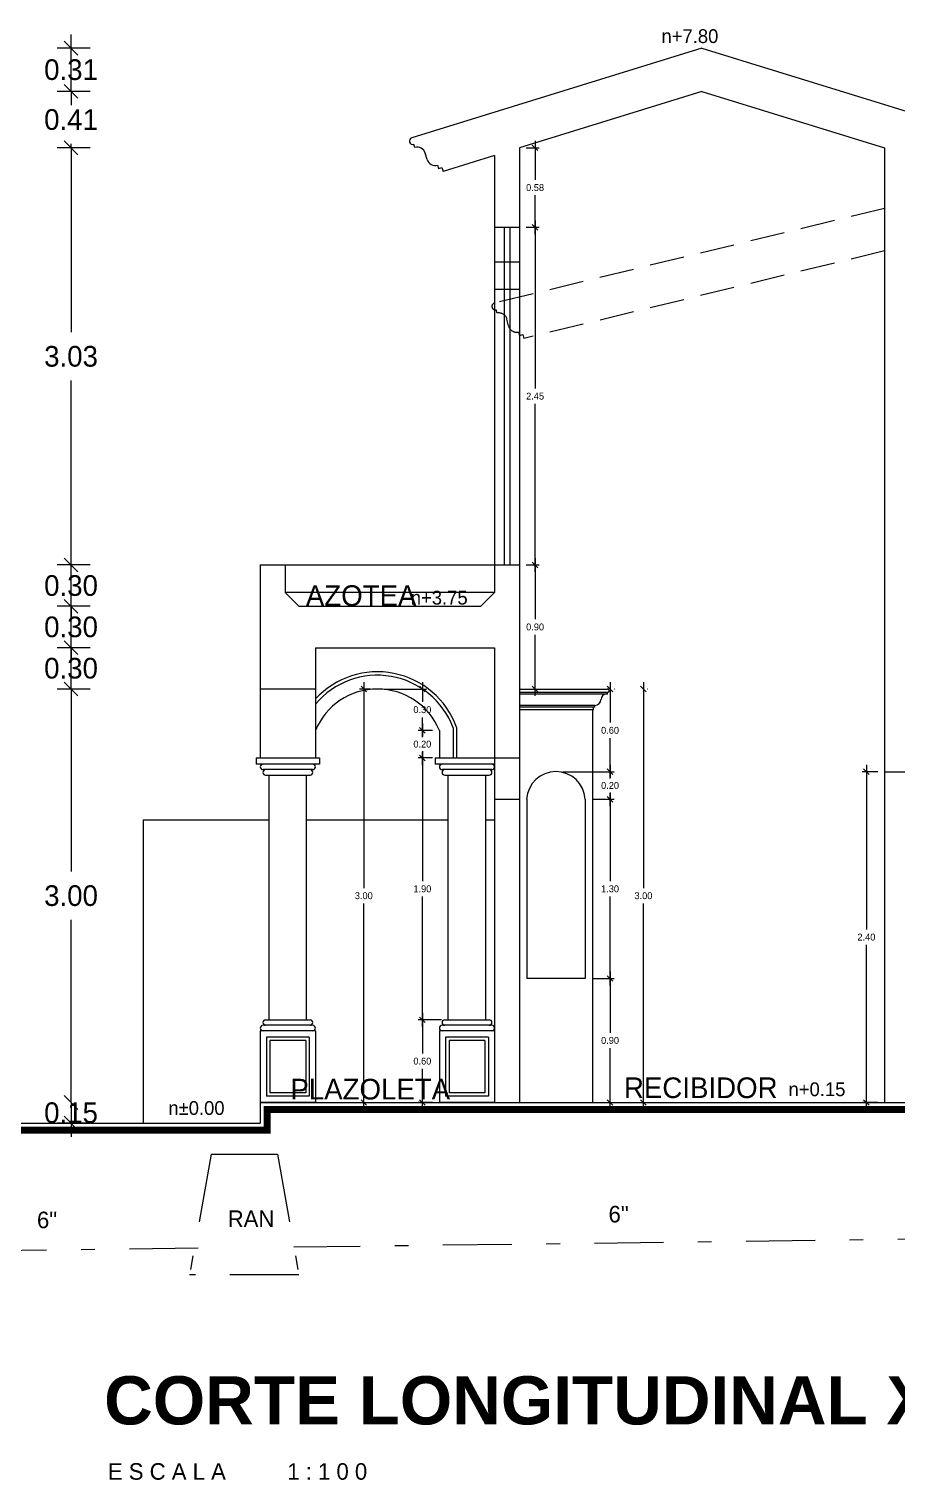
# Model space of a CAD drawing. Extents: x 12 to 127, y -37 to 29.
# Drawn here: x 45.2 to 51.49, y -19.21 to -8.68 of the extents above; entities that cross this region are included whole.
import ezdxf
from ezdxf.enums import TextEntityAlignment as Align

# ---------------------------------------------------------------- set-up
doc = ezdxf.new("R2010")
doc.units = 0
doc.header["$PDMODE"] = 34
doc.linetypes.add('DASHDOT', pattern=[1, 0.5, -0.25, 0, -0.25])
doc.linetypes.add('HIDDEN', pattern=[0.375, 0.25, -0.125])
doc.layers.get('0').update_dxf_attribs({"linetype": 'CONTINUOUS'})
doc.layers.get('DEFPOINTS').update_dxf_attribs({"linetype": 'CONTINUOUS'})
for name, color, linetype in [('ALZADO', 1, 'CONTINUOUS'), ('CEXT', 5, 'CONTINUOUS'), ('CINT', 7, 'CONTINUOUS'), ('CORTE', 6, 'CONTINUOUS'), ('DRENAJE', 200, 'DASHDOT'), ('NIVELES', 7, 'CONTINUOUS'), ('PROY', 3, 'HIDDEN'), ('TEJES', 7, 'CONTINUOUS'), ('TEXTOS', 7, 'CONTINUOUS')]:
    doc.layers.add(name, color=color, linetype=linetype)
doc.styles.add('E50', font='SWZ721LE.TTF', dxfattribs={"height": 0.05})
doc.styles.add('EJES', font='swisseb.ttf')
doc.styles.add('STYLE1', font='ZURCHBXC.TTF')
doc.dimstyles.new('CEXT', dxfattribs={"dimtxt": 0.15, "dimasz": 0.1, "dimexe": 0.1, "dimexo": 0.15, "dimgap": 0.1, "dimtad": 0, "dimtih": 1, "dimtoh": 1, "dimzin": 0, "dimtxsty": 'STANDARD', "dimblk": 'COT', "dimblk1": 'OBLIQUE', "dimblk2": 'OBLIQUE', "dimsah": 1, "dimcen": 0.09, "dimse1": 1, "dimclrt": 7, "dimazin": 3, "dimtfac": 1, "dimtix": 1, "dimtmove": 0, "dimatfit": 3, "dimtolj": 1, "dimtzin": 0})
doc.dimstyles.new('E50', dxfattribs={"dimscale": 0.5, "dimtxt": 0.05, "dimasz": 0.03, "dimexe": 0.07, "dimexo": 0.03, "dimgap": 0.0505, "dimtad": 0, "dimtih": 1, "dimtoh": 1, "dimzin": 1, "dimtxsty": 'E50', "dimcen": 0.02, "dimdle": 0.1, "dimclrd": 5, "dimclre": 5, "dimclrt": 2, "dimaunit": 1, "dimazin": 3, "dimtfac": 1, "dimtix": 1, "dimtofl": 0, "dimtmove": 0, "dimatfit": 3, "dimtolj": 1, "dimtzin": 0})

# ---------------------------------------------------------------- blocks, each defined once
blk = doc.blocks.new('_OBLIQUE')
at = {"color": 0, "linetype": 'BYBLOCK'}
blk.add_line((-0.5, -0.5), (0.5, 0.5), dxfattribs=at)
blk = doc.blocks.new('*D45')
at = {"color": 0, "linetype": 'BYBLOCK'}
for p, q in [((45.501, -16.472), (45.501, -16.372)), ((45.501, -16.472), (45.501, -16.622)), ((45.639, -16.622), (45.401, -16.622)), ((45.501, -16.622), (45.501, -16.722))]:
    blk.add_line(p, q, dxfattribs=at)
at = {"layer": 'DEFPOINTS', "color": 0, "linetype": 'BYBLOCK'}
for p in [(45.789, -16.472), (45.501, -16.622), (45.789, -16.622)]:
    blk.add_point(p, dxfattribs=at)
at = {"color": 0, "linetype": 'BYBLOCK', "xscale": 0.1, "yscale": 0.1, "zscale": 0.1}
for p, rotation in [((45.501, -16.472), 270), ((45.501, -16.622), 90)]:
    blk.add_blockref('_OBLIQUE', p, dxfattribs=dict(at, rotation=rotation))
at = {"color": 7, "linetype": 'BYBLOCK', "insert": (45.501, -16.547), "char_height": 0.15, "attachment_point": 5}
blk.add_mtext('\\A1;0.15', dxfattribs=at)
blk = doc.blocks.new('COT')
blk.add_circle((0, 0), 1)
blk = doc.blocks.new('*D46')
at = {"color": 0, "linetype": 'BYBLOCK'}
for p, q in [((45.639, -13.472), (45.401, -13.472)), ((45.501, -13.472), (45.501, -14.797)), ((45.501, -16.472), (45.501, -15.147))]:
    blk.add_line(p, q, dxfattribs=at)
at = {"layer": 'DEFPOINTS', "color": 0, "linetype": 'BYBLOCK'}
for p in [(45.501, -13.472), (45.789, -13.472), (45.789, -16.472)]:
    blk.add_point(p, dxfattribs=at)
at = {"color": 0, "linetype": 'BYBLOCK', "xscale": 0.1, "yscale": 0.1, "zscale": 0.1}
for p, rotation in [((45.501, -13.472), 90), ((45.501, -16.472), 270)]:
    blk.add_blockref('_OBLIQUE', p, dxfattribs=dict(at, rotation=rotation))
at = {"color": 7, "linetype": 'BYBLOCK', "insert": (45.501, -14.972), "char_height": 0.15, "attachment_point": 5}
blk.add_mtext('\\A1;3.00', dxfattribs=at)
blk = doc.blocks.new('*D47')
at = {"color": 0, "linetype": 'BYBLOCK'}
for p, q in [((45.501, -13.172), (45.501, -13.072)), ((45.639, -13.172), (45.401, -13.172)), ((45.501, -13.472), (45.501, -13.172)), ((45.501, -13.472), (45.501, -13.572))]:
    blk.add_line(p, q, dxfattribs=at)
at = {"layer": 'DEFPOINTS', "color": 0, "linetype": 'BYBLOCK'}
for p in [(45.501, -13.172), (45.789, -13.172), (45.789, -13.472)]:
    blk.add_point(p, dxfattribs=at)
at = {"color": 0, "linetype": 'BYBLOCK', "xscale": 0.1, "yscale": 0.1, "zscale": 0.1}
for p, rotation in [((45.501, -13.172), 270), ((45.501, -13.472), 90)]:
    blk.add_blockref('_OBLIQUE', p, dxfattribs=dict(at, rotation=rotation))
at = {"color": 7, "linetype": 'BYBLOCK', "insert": (45.501, -13.322), "char_height": 0.15, "attachment_point": 5}
blk.add_mtext('\\A1;0.30', dxfattribs=at)
blk = doc.blocks.new('*D48')
at = {"color": 0, "linetype": 'BYBLOCK'}
for p, q in [((45.501, -12.872), (45.501, -12.772)), ((45.639, -12.872), (45.401, -12.872)), ((45.501, -13.172), (45.501, -12.872)), ((45.501, -13.172), (45.501, -13.272))]:
    blk.add_line(p, q, dxfattribs=at)
at = {"layer": 'DEFPOINTS', "color": 0, "linetype": 'BYBLOCK'}
for p in [(45.501, -12.872), (45.789, -12.872), (45.789, -13.172)]:
    blk.add_point(p, dxfattribs=at)
at = {"color": 0, "linetype": 'BYBLOCK', "xscale": 0.1, "yscale": 0.1, "zscale": 0.1}
for p, rotation in [((45.501, -12.872), 270), ((45.501, -13.172), 90)]:
    blk.add_blockref('_OBLIQUE', p, dxfattribs=dict(at, rotation=rotation))
at = {"color": 7, "linetype": 'BYBLOCK', "insert": (45.501, -13.022), "char_height": 0.15, "attachment_point": 5}
blk.add_mtext('\\A1;0.30', dxfattribs=at)
blk = doc.blocks.new('*D49')
at = {"color": 0, "linetype": 'BYBLOCK'}
for p, q in [((45.501, -12.572), (45.501, -12.472)), ((45.639, -12.572), (45.401, -12.572)), ((45.501, -12.872), (45.501, -12.572)), ((45.501, -12.872), (45.501, -12.972))]:
    blk.add_line(p, q, dxfattribs=at)
at = {"layer": 'DEFPOINTS', "color": 0, "linetype": 'BYBLOCK'}
for p in [(45.501, -12.572), (45.789, -12.572), (45.789, -12.872)]:
    blk.add_point(p, dxfattribs=at)
at = {"color": 0, "linetype": 'BYBLOCK', "xscale": 0.1, "yscale": 0.1, "zscale": 0.1}
for p, rotation in [((45.501, -12.572), 270), ((45.501, -12.872), 90)]:
    blk.add_blockref('_OBLIQUE', p, dxfattribs=dict(at, rotation=rotation))
at = {"color": 7, "linetype": 'BYBLOCK', "insert": (45.501, -12.722), "char_height": 0.15, "attachment_point": 5}
blk.add_mtext('\\A1;0.30', dxfattribs=at)
blk = doc.blocks.new('*D50')
at = {"color": 0, "linetype": 'BYBLOCK'}
for p, q in [((45.639, -9.545), (45.401, -9.545)), ((45.501, -9.545), (45.501, -10.884)), ((45.501, -12.572), (45.501, -11.234))]:
    blk.add_line(p, q, dxfattribs=at)
at = {"layer": 'DEFPOINTS', "color": 0, "linetype": 'BYBLOCK'}
for p in [(45.501, -9.545), (45.789, -9.545), (45.789, -12.572)]:
    blk.add_point(p, dxfattribs=at)
at = {"color": 0, "linetype": 'BYBLOCK', "xscale": 0.1, "yscale": 0.1, "zscale": 0.1}
for p, rotation in [((45.501, -9.545), 90), ((45.501, -12.572), 270)]:
    blk.add_blockref('_OBLIQUE', p, dxfattribs=dict(at, rotation=rotation))
at = {"color": 7, "linetype": 'BYBLOCK', "insert": (45.501, -11.059), "char_height": 0.15, "attachment_point": 5}
blk.add_mtext('\\A1;3.03', dxfattribs=at)
blk = doc.blocks.new('*D51')
at = {"color": 0, "linetype": 'BYBLOCK'}
for p, q in [((45.501, -9.136), (45.501, -9.036)), ((45.639, -9.136), (45.401, -9.136)), ((45.501, -9.136), (45.501, -9.166)), ((45.501, -9.545), (45.501, -9.516)), ((45.501, -9.545), (45.501, -9.645))]:
    blk.add_line(p, q, dxfattribs=at)
at = {"layer": 'DEFPOINTS', "color": 0, "linetype": 'BYBLOCK'}
for p in [(45.501, -9.136), (45.789, -9.136), (45.789, -9.545)]:
    blk.add_point(p, dxfattribs=at)
at = {"color": 0, "linetype": 'BYBLOCK', "xscale": 0.1, "yscale": 0.1, "zscale": 0.1}
for p, rotation in [((45.501, -9.136), 270), ((45.501, -9.545), 90)]:
    blk.add_blockref('_OBLIQUE', p, dxfattribs=dict(at, rotation=rotation))
at = {"color": 7, "linetype": 'BYBLOCK', "insert": (45.501, -9.341), "char_height": 0.15, "attachment_point": 5}
blk.add_mtext('\\A1;0.41', dxfattribs=at)
blk = doc.blocks.new('*D52')
at = {"color": 0, "linetype": 'BYBLOCK'}
for p, q in [((45.501, -8.822), (45.501, -8.722)), ((45.639, -8.822), (45.401, -8.822)), ((45.501, -9.136), (45.501, -8.822)), ((45.501, -9.136), (45.501, -9.236))]:
    blk.add_line(p, q, dxfattribs=at)
at = {"layer": 'DEFPOINTS', "color": 0, "linetype": 'BYBLOCK'}
for p in [(45.501, -8.822), (45.789, -8.822), (45.789, -9.136)]:
    blk.add_point(p, dxfattribs=at)
at = {"color": 0, "linetype": 'BYBLOCK', "xscale": 0.1, "yscale": 0.1, "zscale": 0.1}
for p, rotation in [((45.501, -8.822), 270), ((45.501, -9.136), 90)]:
    blk.add_blockref('_OBLIQUE', p, dxfattribs=dict(at, rotation=rotation))
at = {"color": 7, "linetype": 'BYBLOCK', "insert": (45.501, -8.979), "char_height": 0.15, "attachment_point": 5}
blk.add_mtext('\\A1;0.31', dxfattribs=at)
blk = doc.blocks.new('*D615')
at = {"color": 5, "linetype": 'BYBLOCK'}
for p, q in [((49.281, -15.572), (49.442, -15.572)), ((49.412, -15.522), (49.412, -15.966)), ((49.412, -16.522), (49.412, -16.078)), ((49.334, -16.472), (49.442, -16.472))]:
    blk.add_line(p, q, dxfattribs=at)
at = {"layer": 'DEFPOINTS', "color": 0, "linetype": 'BYBLOCK'}
for p in [(49.231, -15.572), (49.412, -15.572), (49.284, -16.472)]:
    blk.add_point(p, dxfattribs=at)
at = {"color": 5, "linetype": 'BYBLOCK', "xscale": 0.04, "yscale": 0.04, "zscale": 0.04}
for p, rotation in [((49.412, -15.572), 90), ((49.412, -16.472), 270)]:
    blk.add_blockref('_OBLIQUE', p, dxfattribs=dict(at, rotation=rotation))
at = {"color": 7, "linetype": 'BYBLOCK', "insert": (49.412, -16.022), "char_height": 0.05, "attachment_point": 5, "style": 'E50'}
blk.add_mtext('\\A1;0.90', dxfattribs=at)
blk = doc.blocks.new('*D616')
at = {"color": 5, "linetype": 'BYBLOCK'}
for p, q in [((49.281, -14.272), (49.442, -14.272)), ((49.412, -14.222), (49.412, -14.866)), ((49.412, -15.622), (49.412, -14.978))]:
    blk.add_line(p, q, dxfattribs=at)
at = {"layer": 'DEFPOINTS', "color": 0, "linetype": 'BYBLOCK'}
for p in [(49.231, -14.272), (49.412, -14.272), (49.231, -15.572)]:
    blk.add_point(p, dxfattribs=at)
at = {"color": 5, "linetype": 'BYBLOCK', "xscale": 0.04, "yscale": 0.04, "zscale": 0.04}
for p, rotation in [((49.412, -14.272), 90), ((49.412, -15.572), 270)]:
    blk.add_blockref('_OBLIQUE', p, dxfattribs=dict(at, rotation=rotation))
at = {"color": 7, "linetype": 'BYBLOCK', "insert": (49.412, -14.922), "char_height": 0.05, "attachment_point": 5, "style": 'E50'}
blk.add_mtext('\\A1;1.30', dxfattribs=at)
blk = doc.blocks.new('*D617')
at = {"color": 5, "linetype": 'BYBLOCK'}
for p, q in [((49.069, -14.072), (49.442, -14.072)), ((49.412, -14.022), (49.412, -14.116)), ((49.412, -14.322), (49.412, -14.228))]:
    blk.add_line(p, q, dxfattribs=at)
at = {"layer": 'DEFPOINTS', "color": 0, "linetype": 'BYBLOCK'}
for p in [(49.019, -14.072), (49.412, -14.072), (49.231, -14.272)]:
    blk.add_point(p, dxfattribs=at)
at = {"color": 5, "linetype": 'BYBLOCK', "xscale": 0.04, "yscale": 0.04, "zscale": 0.04}
for p, rotation in [((49.412, -14.072), 90), ((49.412, -14.272), 270)]:
    blk.add_blockref('_OBLIQUE', p, dxfattribs=dict(at, rotation=rotation))
at = {"color": 7, "linetype": 'BYBLOCK', "insert": (49.412, -14.172), "char_height": 0.05, "attachment_point": 5, "style": 'E50'}
blk.add_mtext('\\A1;0.20', dxfattribs=at)
blk = doc.blocks.new('*D618')
at = {"color": 5, "linetype": 'BYBLOCK'}
for p, q in [((49.412, -13.422), (49.412, -13.716)), ((49.444, -13.472), (49.442, -13.472)), ((49.412, -14.122), (49.412, -13.828))]:
    blk.add_line(p, q, dxfattribs=at)
at = {"layer": 'DEFPOINTS', "color": 0, "linetype": 'BYBLOCK'}
for p in [(49.394, -13.472), (49.412, -13.472), (49.019, -14.072)]:
    blk.add_point(p, dxfattribs=at)
at = {"color": 5, "linetype": 'BYBLOCK', "xscale": 0.04, "yscale": 0.04, "zscale": 0.04}
for p, rotation in [((49.412, -13.472), 90), ((49.412, -14.072), 270)]:
    blk.add_blockref('_OBLIQUE', p, dxfattribs=dict(at, rotation=rotation))
at = {"color": 7, "linetype": 'BYBLOCK', "insert": (49.412, -13.772), "char_height": 0.05, "attachment_point": 5, "style": 'E50'}
blk.add_mtext('\\A1;0.60', dxfattribs=at)
blk = doc.blocks.new('*D619')
at = {"color": 5, "linetype": 'BYBLOCK'}
for p, q in [((49.654, -13.422), (49.654, -14.916)), ((49.685, -13.472), (49.684, -13.472)), ((49.654, -16.522), (49.654, -15.028))]:
    blk.add_line(p, q, dxfattribs=at)
at = {"layer": 'DEFPOINTS', "color": 0, "linetype": 'BYBLOCK'}
for p in [(49.635, -13.472), (49.654, -13.472), (49.261, -16.472)]:
    blk.add_point(p, dxfattribs=at)
at = {"color": 5, "linetype": 'BYBLOCK', "xscale": 0.04, "yscale": 0.04, "zscale": 0.04}
for p, rotation in [((49.654, -13.472), 90), ((49.654, -16.472), 270)]:
    blk.add_blockref('_OBLIQUE', p, dxfattribs=dict(at, rotation=rotation))
at = {"color": 7, "linetype": 'BYBLOCK', "insert": (49.654, -14.972), "char_height": 0.05, "attachment_point": 5, "style": 'E50'}
blk.add_mtext('\\A1;3.00', dxfattribs=at)
blk = doc.blocks.new('*D620')
at = {"color": 5, "linetype": 'BYBLOCK'}
for p, q in [((51.354, -14.072), (51.242, -14.072)), ((51.272, -14.022), (51.272, -15.216)), ((51.272, -16.522), (51.272, -15.328)), ((51.354, -16.472), (51.242, -16.472))]:
    blk.add_line(p, q, dxfattribs=at)
at = {"layer": 'DEFPOINTS', "color": 0, "linetype": 'BYBLOCK'}
for p in [(51.404, -14.072), (51.272, -16.472), (51.404, -16.472)]:
    blk.add_point(p, dxfattribs=at)
at = {"color": 5, "linetype": 'BYBLOCK', "xscale": 0.04, "yscale": 0.04, "zscale": 0.04}
for p, rotation in [((51.272, -14.072), 90), ((51.272, -16.472), 270)]:
    blk.add_blockref('_OBLIQUE', p, dxfattribs=dict(at, rotation=rotation))
at = {"color": 7, "linetype": 'BYBLOCK', "insert": (51.272, -15.272), "char_height": 0.05, "attachment_point": 5, "style": 'E50'}
blk.add_mtext('\\A1;2.40', dxfattribs=at)
blk = doc.blocks.new('*D622')
at = {"color": 5, "linetype": 'BYBLOCK'}
for p, q in [((48.188, -15.872), (48.02, -15.872)), ((48.05, -15.822), (48.05, -16.116)), ((48.05, -16.522), (48.05, -16.228)), ((48.124, -16.472), (48.02, -16.472))]:
    blk.add_line(p, q, dxfattribs=at)
at = {"layer": 'DEFPOINTS', "color": 0, "linetype": 'BYBLOCK'}
for p in [(48.05, -15.872), (48.238, -15.872), (48.174, -16.472)]:
    blk.add_point(p, dxfattribs=at)
at = {"color": 5, "linetype": 'BYBLOCK', "xscale": 0.04, "yscale": 0.04, "zscale": 0.04}
for p, rotation in [((48.05, -15.872), 90), ((48.05, -16.472), 270)]:
    blk.add_blockref('_OBLIQUE', p, dxfattribs=dict(at, rotation=rotation))
at = {"color": 7, "linetype": 'BYBLOCK', "insert": (48.05, -16.172), "char_height": 0.05, "attachment_point": 5, "style": 'E50'}
blk.add_mtext('\\A1;0.60', dxfattribs=at)
blk = doc.blocks.new('*D623')
at = {"color": 5, "linetype": 'BYBLOCK'}
for p, q in [((48.124, -13.972), (48.02, -13.972)), ((48.05, -13.922), (48.05, -14.866)), ((48.05, -15.922), (48.05, -14.978))]:
    blk.add_line(p, q, dxfattribs=at)
at = {"layer": 'DEFPOINTS', "color": 0, "linetype": 'BYBLOCK'}
for p in [(48.05, -13.972), (48.174, -13.972), (48.238, -15.872)]:
    blk.add_point(p, dxfattribs=at)
at = {"color": 5, "linetype": 'BYBLOCK', "xscale": 0.04, "yscale": 0.04, "zscale": 0.04}
for p, rotation in [((48.05, -13.972), 90), ((48.05, -15.872), 270)]:
    blk.add_blockref('_OBLIQUE', p, dxfattribs=dict(at, rotation=rotation))
at = {"color": 7, "linetype": 'BYBLOCK', "insert": (48.05, -14.922), "char_height": 0.05, "attachment_point": 5, "style": 'E50'}
blk.add_mtext('\\A1;1.90', dxfattribs=at)
blk = doc.blocks.new('*D624')
at = {"color": 5, "linetype": 'BYBLOCK'}
for p, q in [((48.124, -13.772), (48.02, -13.772)), ((48.05, -13.722), (48.05, -13.816)), ((48.05, -14.022), (48.05, -13.928))]:
    blk.add_line(p, q, dxfattribs=at)
at = {"layer": 'DEFPOINTS', "color": 0, "linetype": 'BYBLOCK'}
for p in [(48.05, -13.772), (48.174, -13.772), (48.174, -13.972)]:
    blk.add_point(p, dxfattribs=at)
at = {"color": 5, "linetype": 'BYBLOCK', "xscale": 0.04, "yscale": 0.04, "zscale": 0.04}
for p, rotation in [((48.05, -13.772), 90), ((48.05, -13.972), 270)]:
    blk.add_blockref('_OBLIQUE', p, dxfattribs=dict(at, rotation=rotation))
at = {"color": 7, "linetype": 'BYBLOCK', "insert": (48.05, -13.872), "char_height": 0.05, "attachment_point": 5, "style": 'E50'}
blk.add_mtext('\\A1;0.20', dxfattribs=at)
blk = doc.blocks.new('*D625')
at = {"color": 5, "linetype": 'BYBLOCK'}
for p, q in [((47.774, -13.472), (48.08, -13.472)), ((48.05, -13.422), (48.05, -13.566)), ((48.05, -13.822), (48.05, -13.678))]:
    blk.add_line(p, q, dxfattribs=at)
at = {"layer": 'DEFPOINTS', "color": 0, "linetype": 'BYBLOCK'}
for p in [(47.724, -13.472), (48.05, -13.472), (48.174, -13.772)]:
    blk.add_point(p, dxfattribs=at)
at = {"color": 5, "linetype": 'BYBLOCK', "xscale": 0.04, "yscale": 0.04, "zscale": 0.04}
for p, rotation in [((48.05, -13.472), 90), ((48.05, -13.772), 270)]:
    blk.add_blockref('_OBLIQUE', p, dxfattribs=dict(at, rotation=rotation))
at = {"color": 7, "linetype": 'BYBLOCK', "insert": (48.05, -13.622), "char_height": 0.05, "attachment_point": 5, "style": 'E50'}
blk.add_mtext('\\A1;0.30', dxfattribs=at)
blk = doc.blocks.new('*D626')
at = {"color": 5, "linetype": 'BYBLOCK'}
for p, q in [((47.674, -13.472), (47.595, -13.472)), ((47.625, -13.422), (47.625, -14.916)), ((47.625, -16.522), (47.625, -15.028))]:
    blk.add_line(p, q, dxfattribs=at)
at = {"layer": 'DEFPOINTS', "color": 0, "linetype": 'BYBLOCK'}
for p in [(47.625, -13.472), (47.724, -13.472), (47.749, -16.472)]:
    blk.add_point(p, dxfattribs=at)
at = {"color": 5, "linetype": 'BYBLOCK', "xscale": 0.04, "yscale": 0.04, "zscale": 0.04}
for p, rotation in [((47.625, -13.472), 90), ((47.625, -16.472), 270)]:
    blk.add_blockref('_OBLIQUE', p, dxfattribs=dict(at, rotation=rotation))
at = {"color": 7, "linetype": 'BYBLOCK', "insert": (47.625, -14.972), "char_height": 0.05, "attachment_point": 5, "style": 'E50'}
blk.add_mtext('\\A1;3.00', dxfattribs=at)
blk = doc.blocks.new('*D632')
at = {"color": 5, "linetype": 'BYBLOCK'}
for p, q in [((48.868, -12.522), (48.868, -12.966)), ((48.804, -12.572), (48.898, -12.572)), ((48.868, -13.522), (48.868, -13.078)), ((48.804, -13.472), (48.898, -13.472))]:
    blk.add_line(p, q, dxfattribs=at)
at = {"layer": 'DEFPOINTS', "color": 0, "linetype": 'BYBLOCK'}
for p in [(48.754, -12.572), (48.868, -12.572), (48.754, -13.472)]:
    blk.add_point(p, dxfattribs=at)
at = {"color": 5, "linetype": 'BYBLOCK', "xscale": 0.04, "yscale": 0.04, "zscale": 0.04}
for p, rotation in [((48.868, -12.572), 90), ((48.868, -13.472), 270)]:
    blk.add_blockref('_OBLIQUE', p, dxfattribs=dict(at, rotation=rotation))
at = {"color": 7, "linetype": 'BYBLOCK', "insert": (48.868, -13.022), "char_height": 0.05, "attachment_point": 5, "style": 'E50'}
blk.add_mtext('\\A1;0.90', dxfattribs=at)
blk = doc.blocks.new('*D633')
at = {"color": 5, "linetype": 'BYBLOCK'}
for p, q in [((48.868, -10.072), (48.868, -11.291)), ((48.804, -10.122), (48.898, -10.122)), ((48.868, -12.622), (48.868, -11.403))]:
    blk.add_line(p, q, dxfattribs=at)
at = {"layer": 'DEFPOINTS', "color": 0, "linetype": 'BYBLOCK'}
for p in [(48.754, -10.122), (48.868, -10.122), (48.754, -12.572)]:
    blk.add_point(p, dxfattribs=at)
at = {"color": 5, "linetype": 'BYBLOCK', "xscale": 0.04, "yscale": 0.04, "zscale": 0.04}
for p, rotation in [((48.868, -10.122), 90), ((48.868, -12.572), 270)]:
    blk.add_blockref('_OBLIQUE', p, dxfattribs=dict(at, rotation=rotation))
at = {"color": 7, "linetype": 'BYBLOCK', "insert": (48.868, -11.347), "char_height": 0.05, "attachment_point": 5, "style": 'E50'}
blk.add_mtext('\\A1;2.45', dxfattribs=at)
blk = doc.blocks.new('*D634')
at = {"color": 5, "linetype": 'BYBLOCK'}
for p, q in [((48.804, -9.545), (48.898, -9.545)), ((48.868, -9.495), (48.868, -9.778)), ((48.868, -10.172), (48.868, -9.889))]:
    blk.add_line(p, q, dxfattribs=at)
at = {"layer": 'DEFPOINTS', "color": 0, "linetype": 'BYBLOCK'}
for p in [(48.754, -9.545), (48.868, -9.545), (48.754, -10.122)]:
    blk.add_point(p, dxfattribs=at)
at = {"color": 5, "linetype": 'BYBLOCK', "xscale": 0.04, "yscale": 0.04, "zscale": 0.04}
for p, rotation in [((48.868, -9.545), 90), ((48.868, -10.122), 270)]:
    blk.add_blockref('_OBLIQUE', p, dxfattribs=dict(at, rotation=rotation))
at = {"color": 7, "linetype": 'BYBLOCK', "insert": (48.868, -9.834), "char_height": 0.05, "attachment_point": 5, "style": 'E50'}
blk.add_mtext('\\A1;0.58', dxfattribs=at)

msp = doc.modelspace()

# ---------------------------------------------------------------- linework, layer by layer
at = {"layer": 'ALZADO'}
for p, q in [((48.574, -10.122), (48.574, -12.572)), ((48.754, -10.122), (48.754, -12.572)), ((48.574, -10.372), (48.754, -10.372)), ((48.574, -10.572), (48.754, -10.572)), ((47.054, -12.572), (48.574, -12.572)), ((48.574, -12.772), (47.054, -12.772)), ((46.874, -13.472), (46.874, -13.972)), ((47.274, -13.472), (47.274, -13.972)), ((48.174, -13.772), (48.174, -13.972)), ((48.274, -13.753), (48.274, -13.972)), ((48.299, -13.748), (48.299, -13.972)), ((46.844, -13.972), (47.304, -13.972)), ((46.844, -13.972), (46.844, -14.017)), ((47.304, -13.972), (47.304, -14.017)), ((48.144, -13.972), (48.144, -14.017)), ((48.144, -13.972), (48.574, -13.972)), ((47.304, -14.017), (46.844, -14.017)), ((47.254, -14.057), (46.894, -14.057)), ((46.913, -14.097), (47.235, -14.097)), ((46.938, -15.872), (46.938, -14.097)), ((47.21, -15.872), (47.21, -14.097)), ((48.574, -14.017), (48.144, -14.017)), ((48.554, -14.057), (48.194, -14.057)), ((48.213, -14.097), (48.535, -14.097)), ((48.238, -15.872), (48.238, -14.097)), ((48.51, -15.872), (48.51, -14.097)), ((51.404, -14.072), (51.404, -16.472)), ((46.024, -14.422), (46.024, -16.622)), ((46.024, -14.422), (46.938, -14.422)), ((47.21, -14.422), (48.238, -14.422)), ((48.51, -14.422), (48.574, -14.422)), ((46.913, -15.872), (47.235, -15.872)), ((48.213, -15.872), (48.535, -15.872)), ((47.274, -15.952), (46.874, -15.952)), ((46.874, -15.952), (46.874, -16.472)), ((47.254, -15.912), (46.894, -15.912)), ((46.919, -15.997), (46.919, -16.427)), ((47.229, -15.997), (46.919, -15.997)), ((47.229, -15.997), (47.229, -16.427)), ((47.274, -15.952), (47.274, -16.472)), ((48.574, -15.952), (48.174, -15.952)), ((48.174, -15.952), (48.174, -16.472)), ((48.554, -15.912), (48.194, -15.912)), ((48.219, -15.997), (48.219, -16.427)), ((48.529, -15.997), (48.219, -15.997)), ((48.529, -15.997), (48.529, -16.427)), ((46.944, -16.022), (46.944, -16.402)), ((47.204, -16.022), (46.944, -16.022)), ((47.204, -16.022), (47.204, -16.402)), ((48.244, -16.022), (48.244, -16.402)), ((48.504, -16.022), (48.244, -16.022)), ((48.504, -16.022), (48.504, -16.402)), ((47.204, -16.402), (46.944, -16.402)), ((48.504, -16.402), (48.244, -16.402)), ((46.874, -16.472), (46.874, -16.622)), ((46.874, -16.472), (65.814, -16.472)), ((47.274, -16.472), (46.874, -16.472)), ((47.229, -16.427), (46.919, -16.427)), ((48.574, -16.472), (48.174, -16.472)), ((48.529, -16.427), (48.219, -16.427)), ((44.155, -16.622), (46.874, -16.622))]:
    msp.add_line(p, q, dxfattribs=at)
for centre, radius, start, end in [((47.724, -13.959), 0.612, 20.1472, 137.2837), ((47.724, -13.959), 0.587, 20.576, 139.9949), ((47.724, -13.959), 0.487, 22.6134, 157.3866), ((46.894, -14.037), 0.02, 90, 270), ((46.894, -14.037), 0.02, 90, 270), ((46.913, -14.077), 0.02, 90, 270), ((47.235, -14.077), 0.02, 270, 90), ((47.254, -14.037), 0.02, 270, 90), ((48.194, -14.037), 0.02, 90, 270), ((48.194, -14.037), 0.02, 90, 270), ((48.213, -14.077), 0.02, 90, 270), ((48.535, -14.077), 0.02, 270, 90), ((48.554, -14.037), 0.02, 270, 90), ((46.913, -15.892), 0.02, 90, 270), ((47.235, -15.892), 0.02, 270, 90), ((48.213, -15.892), 0.02, 90, 270), ((48.535, -15.892), 0.02, 270, 90), ((46.894, -15.932), 0.02, 90, 270), ((46.894, -15.932), 0.02, 90, 270), ((47.254, -15.932), 0.02, 270, 90), ((48.194, -15.932), 0.02, 90, 270), ((48.194, -15.932), 0.02, 90, 270), ((48.554, -15.932), 0.02, 270, 90)]:
    msp.add_arc(centre, radius, start, end, dxfattribs=at)
at = {"layer": 'CORTE'}
for p, q in [((50.079, -8.822), (47.974, -9.472)), ((50.079, -8.822), (52.184, -9.472)), ((50.079, -9.136), (48.754, -9.545)), ((50.079, -9.136), (51.404, -9.545)), ((47.996, -9.544), (47.989, -9.52)), ((48.754, -9.545), (48.754, -10.122)), ((51.404, -9.545), (51.404, -14.072)), ((48.086, -9.631), (48.071, -9.583)), ((48.161, -9.671), (48.168, -9.695)), ((48.574, -9.601), (48.201, -9.716)), ((48.574, -9.601), (48.574, -10.122)), ((48.168, -9.695), (48.192, -9.687)), ((48.192, -9.687), (48.201, -9.716)), ((48.574, -10.122), (48.754, -10.122)), ((46.874, -12.572), (46.874, -13.472)), ((46.874, -12.572), (47.054, -12.572)), ((47.054, -12.572), (47.054, -12.772)), ((48.574, -12.572), (48.754, -12.572)), ((48.574, -12.572), (48.574, -12.772)), ((48.754, -12.572), (48.754, -13.972)), ((47.054, -12.772), (47.154, -12.872)), ((48.474, -12.872), (48.574, -12.772)), ((47.154, -12.872), (48.474, -12.872)), ((47.274, -13.172), (48.574, -13.172)), ((47.274, -13.172), (47.274, -13.472)), ((48.574, -13.172), (48.574, -13.972)), ((47.274, -13.472), (46.874, -13.472)), ((48.574, -13.972), (48.754, -13.972)), ((51.404, -14.072), (51.704, -14.072))]:
    msp.add_line(p, q, dxfattribs=at)
at = {"layer": 'CORTE', "color": 4}
for p, q in [((48.644, -10.122), (48.644, -12.572)), ((48.684, -10.122), (48.684, -12.572))]:
    msp.add_line(p, q, dxfattribs=at)
at = {"layer": 'CORTE', "color": 1}
for p, q in [((48.754, -13.472), (49.394, -13.472)), ((49.394, -13.497), (48.754, -13.497)), ((49.394, -13.509), (48.754, -13.509)), ((49.394, -13.509), (49.384, -13.509)), ((49.394, -13.509), (49.394, -13.497)), ((49.302, -13.591), (48.754, -13.591)), ((49.302, -13.603), (48.754, -13.603)), ((49.292, -13.622), (48.754, -13.622)), ((49.284, -13.622), (49.284, -16.472)), ((49.302, -13.603), (49.292, -13.603)), ((49.292, -13.622), (49.292, -13.603)), ((49.302, -13.603), (49.302, -13.591)), ((48.574, -13.972), (48.574, -16.472)), ((48.754, -13.972), (48.754, -16.472)), ((48.574, -14.272), (48.754, -14.272)), ((48.807, -14.272), (48.807, -15.572)), ((49.231, -14.272), (49.231, -15.572)), ((49.231, -15.572), (48.807, -15.572))]:
    msp.add_line(p, q, dxfattribs=at)
at = {"layer": 'CORTE', "const_width": 0.05}
msp.add_lwpolyline([(44.155, -16.672), (46.924, -16.672), (46.924, -16.522), (65.814, -16.522)], dxfattribs=at)
at = {"layer": 'CORTE'}
for centre, radius, start, end in [((47.981, -9.496), 0.025, 107.1601, 287.1601), ((48.014, -9.601), 0.06, 17.1601, 107.1601), ((48.143, -9.613), 0.06, 197.1601, 287.1601)]:
    msp.add_arc(centre, radius, start, end, dxfattribs=at)
at = {"layer": 'CORTE', "color": 1}
for centre, radius, start, end in [((49.394, -13.484), 0.0125, 270, 90), ((49.302, -13.547), 0.0437, 270, 0), ((49.384, -13.547), 0.0375, 90, 180), ((49.019, -14.284), 0.213, 3.3723, 176.6277)]:
    msp.add_arc(centre, radius, start, end, dxfattribs=at)
at = {"layer": 'DRENAJE'}
for p, q in [((46.518, -16.846), (46.361, -17.723)), ((46.518, -16.846), (46.998, -16.846)), ((46.998, -16.846), (47.154, -17.723)), ((51.999, -17.46), (47.118, -17.522)), ((46.424, -17.53), (43.901, -17.562)), ((47.154, -17.723), (46.361, -17.723))]:
    msp.add_line(p, q, dxfattribs=at)
at = {"layer": 'PROY'}
for p, q in [((51.404, -9.985), (48.574, -10.672)), ((51.404, -10.293), (48.786, -10.929)), ((48.592, -10.745), (48.586, -10.721)), ((48.676, -10.838), (48.664, -10.789)), ((48.748, -10.882), (48.754, -10.906)), ((48.754, -10.906), (48.778, -10.9)), ((48.778, -10.9), (48.786, -10.929))]:
    msp.add_line(p, q, dxfattribs=at)
for centre, radius, start, end in [((48.58, -10.696), 0.025, 103.6487, 283.6487), ((48.606, -10.803), 0.06, 13.6487, 103.6487), ((48.734, -10.823), 0.06, 193.6487, 283.6487)]:
    msp.add_arc(centre, radius, start, end, dxfattribs=at)

# ---------------------------------------------------------------- texts
at = {"layer": 'NIVELES'}
for s, p in [('n+7.80', (49.785, -8.785)), ('n+3.75', (47.966, -12.859)), ('n+0.15', (50.707, -16.426)), ('n%%P0.00', (46.207, -16.562))]:
    msp.add_text(s, height=0.1, dxfattribs=at).set_placement(p)
at = {"layer": 'TEJES', "color": 6, "ltscale": 0.5, "style": 'EJES'}
msp.add_text("CORTE LONGITUDINAL X-X'", height=0.35, dxfattribs=at).set_placement((45.741, -18.808))
at = {"layer": 'TEXTOS', "style": 'STYLE1'}
for s, p in [('AZOTEA', (47.606, -12.794)), ('PLAZOLETA', (47.672, -16.375)), ('RECIBIDOR', (50.07, -16.365))]:
    msp.add_text(s, height=0.15, dxfattribs=at).set_placement(p, align=Align.MIDDLE)
at = {"layer": 'TEXTOS'}
for s, p in [('6"', (45.327, -17.324)), ('RAN', (46.807, -17.315)), ('6"', (49.474, -17.282))]:
    msp.add_text(s, height=0.12, dxfattribs=at).set_placement(p, align=Align.MIDDLE)
msp.add_text('E S C A L A          1 : 1 0 0', height=0.12, dxfattribs=at).set_placement((45.768, -19.209))

# ---------------------------------------------------------------- dimensions: what is measured, and where the dimension line sits
at = {"layer": 'CEXT'}
for base, p1, p2, angle, picture, middle in [((45.501, -8.822), (45.789, -9.136), (45.789, -8.822), 90, '*D52', (45.501, -8.979)), ((45.501, -9.136), (45.789, -9.545), (45.789, -9.136), 90, '*D51', (45.501, -9.341)), ((45.501, -9.545), (45.789, -12.572), (45.789, -9.545), 90, '*D50', (45.501, -11.059)), ((45.501, -12.572), (45.789, -12.872), (45.789, -12.572), 90, '*D49', (45.501, -12.722)), ((45.501, -12.872), (45.789, -13.172), (45.789, -12.872), 90, '*D48', (45.501, -13.022)), ((45.501, -13.172), (45.789, -13.472), (45.789, -13.172), 90, '*D47', (45.501, -13.322)), ((45.501, -13.472), (45.789, -16.472), (45.789, -13.472), 270, '*D46', (45.501, -14.972))]:
    dim = msp.add_linear_dim(base=base, p1=p1, p2=p2, angle=angle, dimstyle='CEXT', override={"dimtxt": 0.15, "dimclrt": 7}, dxfattribs=at)
    dim.commit()
    dim.dimension.update_dxf_attribs({"geometry": picture, "text_midpoint": middle, "text_rotation": 270})
dim = msp.add_linear_dim(base=(45.501, -16.622), p1=(45.789, -16.472), p2=(45.789, -16.622), angle=90, dimstyle='CEXT', override={"dimtxt": 0.15, "dimclrt": 7}, dxfattribs=at)
dim.commit()
dim.dimension.update_dxf_attribs({"geometry": '*D45', "text_midpoint": (45.501, -16.547)})
at = {"layer": 'CINT'}
for base, p1, p2, override, picture, middle in [((48.868, -9.545), (48.754, -10.122), (48.754, -9.545), {"dimscale": 1, "dimtxt": 0.06, "dimasz": 0.04, "dimexe": 0.03, "dimexo": 0.05, "dimgap": 0.03, "dimblk1": 'OBLIQUE', "dimblk2": 'OBLIQUE', "dimsah": 1, "dimdle": 0.05, "dimse1": 1, "dimclrt": 7}, '*D634', (48.868, -9.834)), ((48.868, -10.122), (48.754, -12.572), (48.754, -10.122), {"dimscale": 1, "dimtxt": 0.06, "dimasz": 0.04, "dimexe": 0.03, "dimexo": 0.05, "dimgap": 0.03, "dimblk1": 'OBLIQUE', "dimblk2": 'OBLIQUE', "dimsah": 1, "dimdle": 0.05, "dimse1": 1, "dimclrt": 7}, '*D633', (48.868, -11.347)), ((48.868, -12.572), (48.754, -13.472), (48.754, -12.572), {"dimscale": 1, "dimtxt": 0.06, "dimasz": 0.04, "dimexe": 0.03, "dimexo": 0.05, "dimgap": 0.03, "dimblk1": 'OBLIQUE', "dimblk2": 'OBLIQUE', "dimsah": 1, "dimdle": 0.05, "dimclrt": 7}, '*D632', (48.868, -13.022)), ((47.625, -13.472), (47.749, -16.472), (47.724, -13.472), {"dimscale": 1, "dimtxt": 0.06, "dimasz": 0.04, "dimexe": 0.03, "dimexo": 0.05, "dimgap": 0.03, "dimblk1": 'OBLIQUE', "dimblk2": 'OBLIQUE', "dimsah": 1, "dimdle": 0.05, "dimse1": 1, "dimclrt": 7}, '*D626', (47.625, -14.972)), ((48.05, -13.472), (48.174, -13.772), (47.724, -13.472), {"dimscale": 1, "dimtxt": 0.06, "dimasz": 0.04, "dimexe": 0.03, "dimexo": 0.05, "dimgap": 0.03, "dimblk1": 'OBLIQUE', "dimblk2": 'OBLIQUE', "dimsah": 1, "dimdle": 0.05, "dimse1": 1, "dimclrt": 7}, '*D625', (48.05, -13.622)), ((49.412, -13.472), (49.019, -14.072), (49.394, -13.472), {"dimscale": 1, "dimtxt": 0.06, "dimasz": 0.04, "dimexe": 0.03, "dimexo": 0.05, "dimgap": 0.03, "dimblk1": 'OBLIQUE', "dimblk2": 'OBLIQUE', "dimsah": 1, "dimdle": 0.05, "dimse1": 1, "dimclrt": 7}, '*D618', (49.412, -13.772)), ((49.654, -13.472), (49.261, -16.472), (49.635, -13.472), {"dimscale": 1, "dimtxt": 0.06, "dimasz": 0.04, "dimexe": 0.03, "dimexo": 0.05, "dimgap": 0.03, "dimblk1": 'OBLIQUE', "dimblk2": 'OBLIQUE', "dimsah": 1, "dimdle": 0.05, "dimse1": 1, "dimclrt": 7}, '*D619', (49.654, -14.972)), ((48.05, -13.772), (48.174, -13.972), (48.174, -13.772), {"dimscale": 1, "dimtxt": 0.06, "dimasz": 0.04, "dimexe": 0.03, "dimexo": 0.05, "dimgap": 0.03, "dimblk1": 'OBLIQUE', "dimblk2": 'OBLIQUE', "dimsah": 1, "dimdle": 0.05, "dimse1": 1, "dimclrt": 7}, '*D624', (48.05, -13.872)), ((48.05, -13.972), (48.238, -15.872), (48.174, -13.972), {"dimscale": 1, "dimtxt": 0.06, "dimasz": 0.04, "dimexe": 0.03, "dimexo": 0.05, "dimgap": 0.03, "dimblk1": 'OBLIQUE', "dimblk2": 'OBLIQUE', "dimsah": 1, "dimdle": 0.05, "dimse1": 1, "dimclrt": 7}, '*D623', (48.05, -14.922)), ((49.412, -14.072), (49.231, -14.272), (49.019, -14.072), {"dimscale": 1, "dimtxt": 0.06, "dimasz": 0.04, "dimexe": 0.03, "dimexo": 0.05, "dimgap": 0.03, "dimblk1": 'OBLIQUE', "dimblk2": 'OBLIQUE', "dimsah": 1, "dimdle": 0.05, "dimse1": 1, "dimclrt": 7}, '*D617', (49.412, -14.172)), ((51.272, -16.472), (51.404, -14.072), (51.404, -16.472), {"dimscale": 1, "dimtxt": 0.06, "dimasz": 0.04, "dimexe": 0.03, "dimexo": 0.05, "dimgap": 0.03, "dimblk1": 'OBLIQUE', "dimblk2": 'OBLIQUE', "dimsah": 1, "dimdle": 0.05, "dimclrt": 7}, '*D620', (51.272, -15.272)), ((49.412, -14.272), (49.231, -15.572), (49.231, -14.272), {"dimscale": 1, "dimtxt": 0.06, "dimasz": 0.04, "dimexe": 0.03, "dimexo": 0.05, "dimgap": 0.03, "dimblk1": 'OBLIQUE', "dimblk2": 'OBLIQUE', "dimsah": 1, "dimdle": 0.05, "dimse1": 1, "dimclrt": 7}, '*D616', (49.412, -14.922)), ((49.412, -15.572), (49.284, -16.472), (49.231, -15.572), {"dimscale": 1, "dimtxt": 0.06, "dimasz": 0.04, "dimexe": 0.03, "dimexo": 0.05, "dimgap": 0.03, "dimblk1": 'OBLIQUE', "dimblk2": 'OBLIQUE', "dimsah": 1, "dimdle": 0.05, "dimclrt": 7}, '*D615', (49.412, -16.022)), ((48.05, -15.872), (48.174, -16.472), (48.238, -15.872), {"dimscale": 1, "dimtxt": 0.06, "dimasz": 0.04, "dimexe": 0.03, "dimexo": 0.05, "dimgap": 0.03, "dimblk1": 'OBLIQUE', "dimblk2": 'OBLIQUE', "dimsah": 1, "dimdle": 0.05, "dimclrt": 7}, '*D622', (48.05, -16.172))]:
    dim = msp.add_linear_dim(base=base, p1=p1, p2=p2, angle=90, dimstyle='E50', override=override, dxfattribs=at)
    dim.commit()
    dim.dimension.update_dxf_attribs({"geometry": picture, "text_midpoint": middle})

doc.saveas('drawing.dxf')
